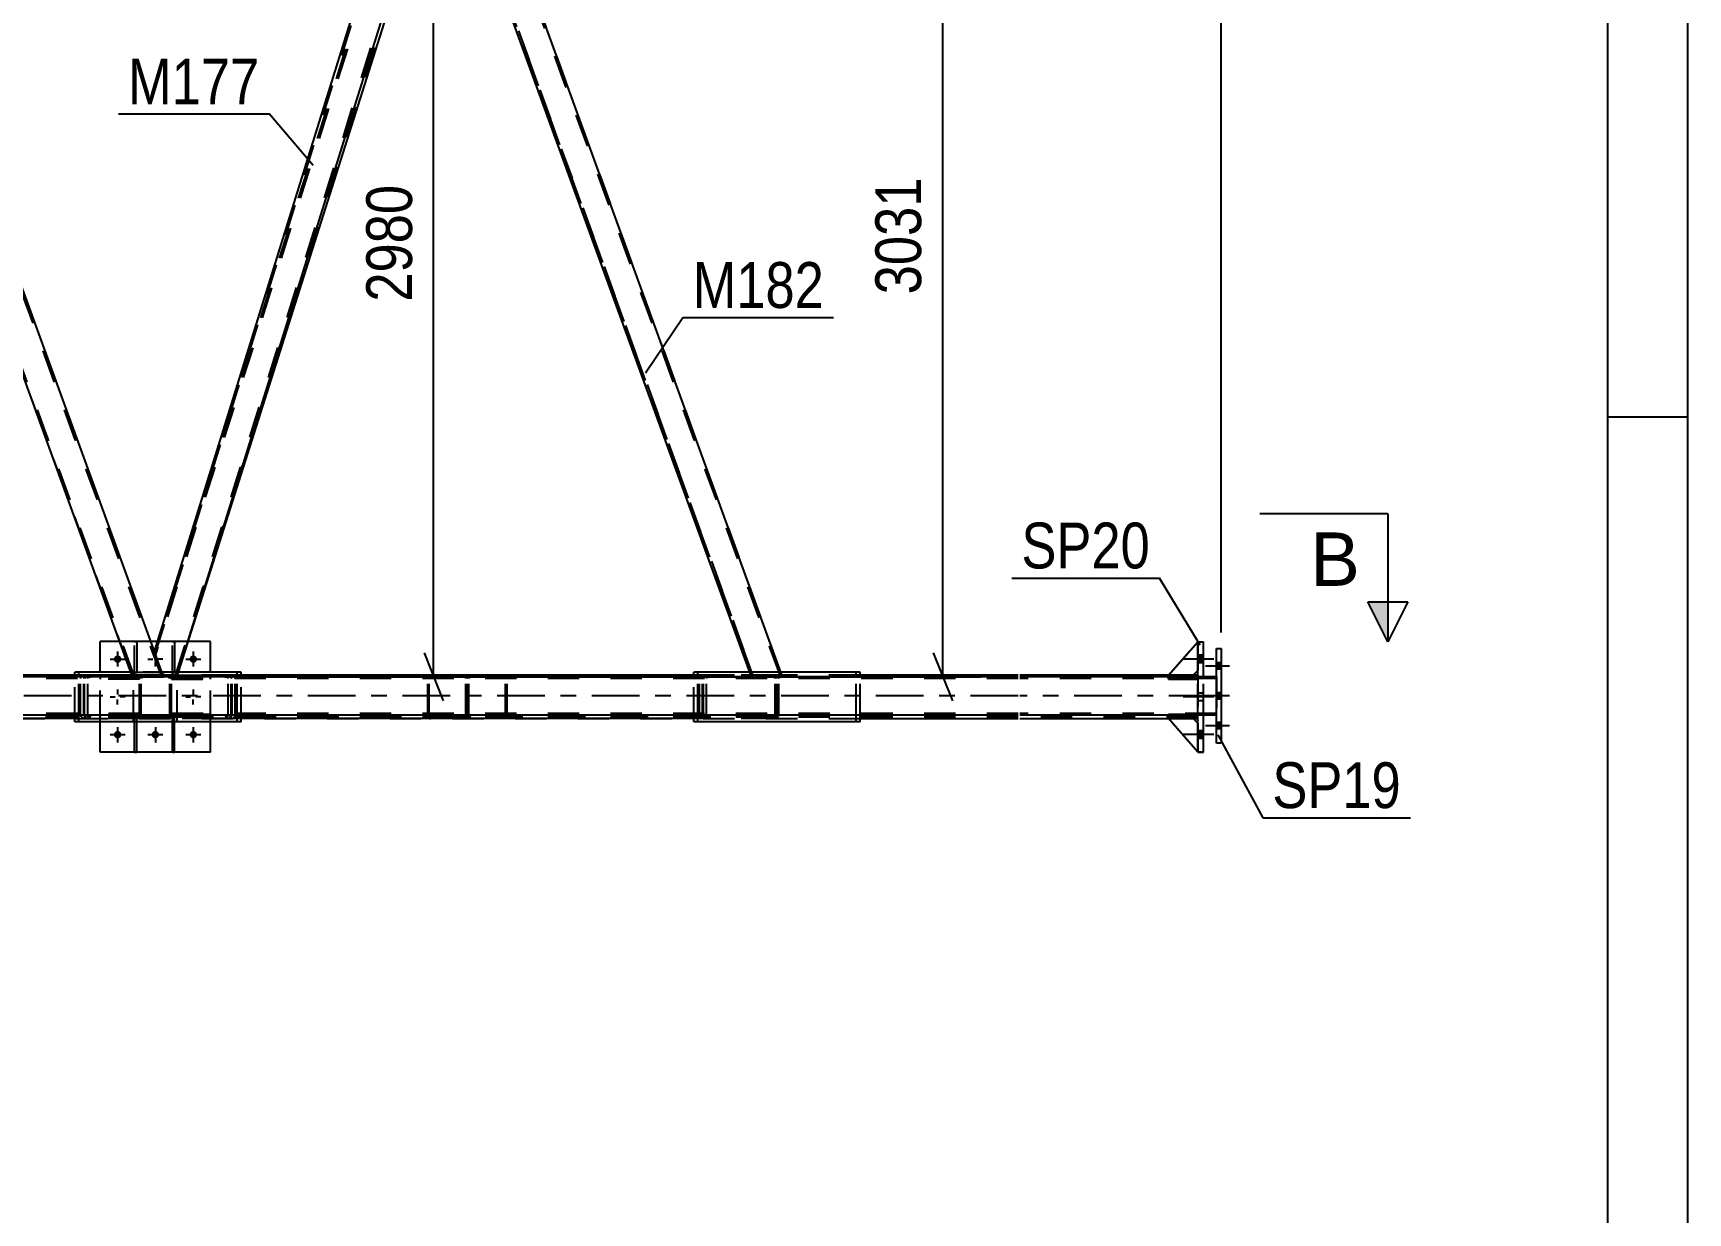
# Model space of a CAD drawing. Header units: millimetres. Extents: x -832 to 357, y -842 to -1.
# Drawn here: x 253.8 to 357.3, y -146.3 to -72.6 of the extents above; entities that cross this region are included whole.
import ezdxf

# ---------------------------------------------------------------- set-up
doc = ezdxf.new("R2010")
doc.units = ezdxf.units.MM
doc.linetypes.add('DXK_LINE_DOT2', pattern=[3.9198, 1.9599, -1.9599])
doc.linetypes.add('DXK_LINE_DOT3', pattern=[5.9187, 2.979, -0.9799, 0.9799, -0.9799])
doc.styles.add('Arial', font='ARIAL.TTF', dxfattribs={"height": 0.2})
doc.styles.add('Arial Narrow', font='ARIALN.TTF', dxfattribs={"height": 0.2})

# ---------------------------------------------------------------- blocks, each defined once
blk = doc.blocks.new('Unknown-570388851-1132')
at = {"color": 5, "linetype": 'Continuous'}
for p, q in [((357.29, -841.6), (357.29, -0.6)), ((352.29, -836.6), (352.29, -5.6)), ((357.29, -96.6), (352.29, -96.6))]:
    blk.add_line(p, q, dxfattribs=at)
blk = doc.blocks.new('Part-570388851-11344 - 10391')
at = {"color": 7, "linetype": 'DXK_LINE_DOT2'}
for p, q in [((326.64, -117.55), (324.82, -115.45)), ((324.82, -115.45), (326.36, -115.45)), ((326.36, -115.45), (326.64, -115.73)), ((326.64, -115.73), (326.64, -117.55))]:
    blk.add_line(p, q, dxfattribs=at)
blk = doc.blocks.new('Part-570388851-10832 - 10391')
at = {"color": 2, "linetype": 'Continuous'}
for p, q in [((241.93, -57.73), (240, -57.73)), ((261.41, -111.25), (241.93, -57.73)), ((260.05, -112.83), (240.7, -59.66))]:
    blk.add_line(p, q, dxfattribs=at)
at = {"color": 7, "linetype": 'DXK_LINE_DOT2'}
for p, q in [((240.7, -59.66), (240, -57.73)), ((260.17, -112.83), (240.11, -57.73)), ((261.87, -112.83), (241.81, -57.73)), ((261.99, -112.83), (261.41, -111.25)), ((260.05, -112.83), (261.99, -112.83))]:
    blk.add_line(p, q, dxfattribs=at)
blk = doc.blocks.new('Part-570388851-11091 - 10391')
at = {"color": 7, "linetype": 'DXK_LINE_DOT2'}
for p, q in [((242.26, -58.64), (240.33, -58.64)), ((240.33, -58.64), (260.01, -112.73)), ((240.34, -58.64), (240.33, -58.64)), ((260.13, -112.73), (240.44, -58.64)), ((261.83, -112.73), (242.15, -58.64)), ((261.95, -112.73), (242.26, -58.64)), ((260.01, -112.73), (261.95, -112.73))]:
    blk.add_line(p, q, dxfattribs=at)
blk = doc.blocks.new('Bolt-570388851-10475 - 10391')
at = {"linetype": 'Continuous'}
for points in [[(259.35, -111.73, -1), (258.88, -111.73, -1)], [(264.08, -111.73, -1), (263.61, -111.73, -1)], [(259.35, -116.45, -1), (258.88, -116.45, -1)], [(261.71, -116.45, -1), (261.24, -116.45, -1)], [(264.08, -116.45, -1), (263.61, -116.45, -1)]]:
    blk.add_hatch(color=1, dxfattribs=at).paths.add_polyline_path(points)
at = {"color": 1, "linetype": 'Continuous'}
for p, q in [((258.64, -111.73), (259.59, -111.73)), ((259.11, -111.25), (259.11, -112.2)), ((261.01, -111.73), (261.32, -111.73)), ((261.48, -111.25), (261.48, -111.57)), ((261.95, -111.73), (261.64, -111.73)), ((263.37, -111.73), (264.31, -111.73)), ((263.84, -111.25), (263.84, -112.2)), ((261.48, -112.2), (261.48, -111.88)), ((259.11, -113.62), (259.11, -113.93)), ((263.84, -113.62), (263.84, -113.93)), ((258.64, -114.09), (258.96, -114.09)), ((259.11, -114.56), (259.11, -114.25)), ((259.59, -114.09), (259.27, -114.09)), ((263.37, -114.09), (263.68, -114.09)), ((263.84, -114.56), (263.84, -114.25)), ((264.31, -114.09), (264, -114.09)), ((258.64, -116.45), (259.59, -116.45)), ((259.11, -115.98), (259.11, -116.93)), ((261.01, -116.45), (261.95, -116.45)), ((261.48, -115.98), (261.48, -116.93)), ((263.37, -116.45), (264.31, -116.45)), ((263.84, -115.98), (263.84, -116.93))]:
    blk.add_line(p, q, dxfattribs=at)
blk = doc.blocks.new('Part-570388851-10962 - 10391')
at = {"color": 7, "linetype": 'DXK_LINE_DOT2'}
for p, q in [((326.64, -112.84), (324.82, -112.84)), ((324.82, -112.84), (324.82, -112.98)), ((324.82, -112.98), (326.64, -112.98)), ((326.36, -112.98), (326.36, -112.84)), ((326.64, -112.98), (326.64, -112.84))]:
    blk.add_line(p, q, dxfattribs=at)
blk = doc.blocks.new('Part-570388851-10715 - 10391')
at = {"color": 2, "linetype": 'Continuous'}
for p, q in [((327.81, -116.98), (327.81, -111.07)), ((327.81, -111.07), (328.1, -111.07)), ((328.1, -111.07), (328.1, -116.98)), ((328.1, -116.98), (327.81, -116.98))]:
    blk.add_line(p, q, dxfattribs=at)
at = {"color": 7, "linetype": 'DXK_LINE_DOT2'}
for p, q in [((327.81, -111.07), (328.1, -111.07)), ((328.1, -116.98), (327.81, -116.98))]:
    blk.add_line(p, q, dxfattribs=at)
blk = doc.blocks.new('Part-570388851-10726 - 10391')
at = {"color": 2, "linetype": 'Continuous'}
for p, q in [((256.68, -112.55), (256.44, -112.55)), ((256.44, -112.73), (256.44, -112.55)), ((266.84, -112.55), (266.59, -112.55)), ((266.84, -112.73), (266.84, -112.55)), ((256.44, -115.64), (256.44, -115.45)), ((256.68, -115.64), (256.44, -115.64)), ((266.84, -115.64), (266.59, -115.64)), ((266.84, -115.64), (266.84, -115.45))]:
    blk.add_line(p, q, dxfattribs=at)
at = {"color": 7, "linetype": 'DXK_LINE_DOT2'}
for p, q in [((256.44, -115.45), (256.44, -112.73)), ((266.59, -112.55), (256.68, -112.55)), ((266.84, -115.45), (266.84, -112.73)), ((266.59, -115.64), (256.68, -115.64))]:
    blk.add_line(p, q, dxfattribs=at)
blk = doc.blocks.new('Part-570388851-10765 - 10391')
at = {"color": 7, "linetype": 'DXK_LINE_DOT2'}
for p, q in [((280.96, -58.64), (279.02, -58.64)), ((279.02, -58.64), (298.71, -112.73)), ((279.04, -58.64), (279.02, -58.64)), ((298.83, -112.73), (279.14, -58.64)), ((300.53, -112.73), (280.84, -58.64)), ((300.65, -112.73), (280.96, -58.64)), ((298.71, -112.73), (300.65, -112.73))]:
    blk.add_line(p, q, dxfattribs=at)
blk = doc.blocks.new('Part-570388851-10804 - 10391')
at = {"color": 2, "linetype": 'Continuous'}
for p, q in [((315.41, -112.83), (-0.07, -112.83)), ((327.81, -112.83), (315.51, -112.83)), ((315.41, -115.23), (-0.07, -115.23)), ((327.81, -115.23), (315.51, -115.23))]:
    blk.add_line(p, q, dxfattribs=at)
at = {"color": 7, "linetype": 'DXK_LINE_DOT2'}
for p, q in [((315.41, -112.94), (-0.07, -112.94)), ((327.81, -112.94), (315.51, -112.94)), ((327.81, -112.83), (327.81, -115.23)), ((315.41, -115.12), (-0.07, -115.12)), ((327.81, -115.12), (315.51, -115.12))]:
    blk.add_line(p, q, dxfattribs=at)
at = {"color": 7, "linetype": 'DXK_LINE_DOT3'}
for p, q in [((315.41, -114.03), (-0.07, -114.03)), ((327.81, -114.03), (315.51, -114.03))]:
    blk.add_line(p, q, dxfattribs=at)
blk = doc.blocks.new('Part-570388851-10805 - 10391')
at = {"color": 7, "linetype": 'DXK_LINE_DOT2'}
for p, q in [((305.53, -112.73), (24.25, -112.73)), ((315.41, -112.73), (305.53, -112.73)), ((326.36, -112.73), (315.51, -112.73)), ((326.64, -112.73), (326.64, -115.46)), ((315.41, -112.84), (1.12, -112.84)), ((326.64, -112.84), (315.51, -112.84)), ((315.41, -115.35), (1.12, -115.35)), ((305.53, -115.46), (24.25, -115.46)), ((326.64, -115.35), (315.51, -115.35)), ((326.36, -115.46), (324.82, -115.46))]:
    blk.add_line(p, q, dxfattribs=at)
at = {"color": 2, "linetype": 'Continuous'}
for p, q in [((315.41, -112.73), (305.53, -112.73)), ((324.82, -112.73), (315.51, -112.73)), ((326.64, -112.73), (326.36, -112.73)), ((315.41, -115.46), (305.53, -115.46)), ((324.82, -115.46), (315.51, -115.46)), ((326.64, -115.46), (326.36, -115.46))]:
    blk.add_line(p, q, dxfattribs=at)
blk = doc.blocks.new('Part-570388851-10808 - 10391')
at = {"color": 7, "linetype": 'DXK_LINE_DOT2'}
for p, q in [((260.7, -112.73), (260.61, -112.74)), ((260.61, -112.74), (260.7, -112.73)), ((262.26, -112.73), (260.7, -112.73)), ((262.34, -112.74), (262.26, -112.73)), ((262.26, -112.73), (262.34, -112.74)), ((260.49, -112.86), (260.48, -112.94)), ((260.48, -112.94), (260.49, -112.86)), ((260.48, -115.23), (260.48, -112.94)), ((260.6, -112.9), (260.59, -112.94)), ((260.59, -115.23), (260.59, -112.94)), ((260.62, -112.87), (260.6, -112.9)), ((260.65, -112.84), (260.62, -112.87)), ((260.7, -112.83), (260.65, -112.84)), ((262.26, -112.83), (260.7, -112.83)), ((262.3, -112.84), (262.26, -112.83)), ((262.34, -112.87), (262.3, -112.84)), ((262.36, -112.9), (262.34, -112.87)), ((262.37, -112.94), (262.36, -112.9)), ((262.37, -115.23), (262.37, -112.94)), ((262.48, -112.94), (262.46, -112.86)), ((262.46, -112.86), (262.48, -112.94)), ((262.48, -115.23), (262.48, -112.94)), ((260.48, -115.23), (260.49, -115.32)), ((260.49, -115.32), (260.48, -115.23)), ((260.59, -115.23), (260.6, -115.28)), ((260.6, -115.28), (260.62, -115.31)), ((260.61, -115.44), (260.7, -115.45)), ((260.7, -115.45), (260.61, -115.44)), ((260.62, -115.31), (260.65, -115.34)), ((260.65, -115.34), (260.7, -115.34)), ((262.26, -115.34), (260.7, -115.34)), ((262.26, -115.45), (260.7, -115.45)), ((262.26, -115.34), (262.3, -115.34)), ((262.26, -115.45), (262.34, -115.44)), ((262.34, -115.44), (262.26, -115.45)), ((262.3, -115.34), (262.34, -115.31)), ((262.34, -115.31), (262.36, -115.28)), ((262.36, -115.28), (262.37, -115.23)), ((262.46, -115.32), (262.48, -115.23)), ((262.48, -115.23), (262.46, -115.32))]:
    blk.add_line(p, q, dxfattribs=at)
at = {"color": 7, "linetype": 'DXK_LINE_DOT3'}
blk.add_line((261.48, -114.09), (261.48, -114.09), dxfattribs=at)
at = {"color": 7, "linetype": 'DXK_LINE_DOT2'}
for centre, start, end in [((260.7, -112.94), 112.5, 157.5), ((260.7, -112.94), 112.5, 157.5), ((262.26, -112.94), 22.5, 67.5), ((262.26, -112.94), 22.5, 67.5), ((260.7, -115.23), 202.5, 247.5), ((260.7, -115.23), 202.5, 247.5), ((262.26, -115.23), 292.5, 337.5), ((262.26, -115.23), 292.5, 337.5)]:
    blk.add_arc(centre, 0.218, start, end, dxfattribs=at)
blk = doc.blocks.new('Part-570388851-10837 - 10391')
at = {"color": 2, "linetype": 'Continuous'}
for p, q in [((280.63, -57.73), (278.69, -57.73)), ((300.68, -112.83), (280.63, -57.73)), ((298.75, -112.83), (279.4, -59.66))]:
    blk.add_line(p, q, dxfattribs=at)
at = {"color": 7, "linetype": 'DXK_LINE_DOT2'}
for p, q in [((279.4, -59.66), (278.69, -57.73)), ((278.81, -57.73), (298.86, -112.83)), ((300.57, -112.83), (280.51, -57.73)), ((298.75, -112.83), (300.68, -112.83))]:
    blk.add_line(p, q, dxfattribs=at)
blk = doc.blocks.new('Part-570388851-10850 - 10391')
at = {"color": 7, "linetype": 'DXK_LINE_DOT2'}
for p, q in [((264.93, -112.83), (262.48, -112.83)), ((262.48, -112.83), (262.48, -112.98)), ((262.48, -112.98), (264.93, -112.98)), ((262.75, -112.98), (262.75, -112.83)), ((264.93, -112.98), (264.93, -112.83))]:
    blk.add_line(p, q, dxfattribs=at)
blk = doc.blocks.new('Part-570388851-10853 - 10391')
at = {"color": 7, "linetype": 'DXK_LINE_DOT2'}
for p, q in [((264.93, -115.2), (262.48, -115.2)), ((262.48, -115.2), (262.48, -115.34)), ((262.48, -115.34), (264.93, -115.34)), ((262.75, -115.34), (262.75, -115.2)), ((264.93, -115.34), (264.93, -115.2))]:
    blk.add_line(p, q, dxfattribs=at)
blk = doc.blocks.new('Part-570388851-10856 - 10391')
at = {"color": 7, "linetype": 'DXK_LINE_DOT2'}
for p, q in [((260.48, -112.83), (258.02, -112.83)), ((258.02, -112.83), (258.02, -112.98)), ((260.48, -112.98), (258.02, -112.98)), ((260.21, -112.98), (260.21, -112.83)), ((260.48, -112.98), (260.48, -112.83))]:
    blk.add_line(p, q, dxfattribs=at)
blk = doc.blocks.new('Part-570388851-10859 - 10391')
at = {"color": 2, "linetype": 'Continuous'}
for p, q in [((258.02, -112.55), (258.02, -110.63)), ((259.25, -110.63), (258.02, -110.63)), ((261.6, -110.63), (261.19, -110.63)), ((264.93, -110.63), (263.53, -110.63)), ((264.93, -112.55), (264.93, -110.63)), ((258.02, -117.54), (258.02, -115.64)), ((264.93, -117.54), (264.93, -115.64)), ((264.93, -117.54), (258.02, -117.54))]:
    blk.add_line(p, q, dxfattribs=at)
at = {"color": 7, "linetype": 'DXK_LINE_DOT2'}
for p, q in [((261.19, -110.63), (259.25, -110.63)), ((263.53, -110.63), (261.6, -110.63)), ((258.02, -115.64), (258.02, -112.55)), ((264.93, -115.64), (264.93, -112.55))]:
    blk.add_line(p, q, dxfattribs=at)
blk = doc.blocks.new('Part-570388851-10874 - 10391')
at = {"color": 2, "linetype": 'Continuous'}
for p, q in [((259.95, -112.55), (256.68, -112.55)), ((256.68, -112.83), (256.68, -112.55)), ((266.59, -112.55), (262.91, -112.55)), ((266.59, -112.83), (266.59, -112.55)), ((256.68, -115.64), (256.68, -115.23)), ((266.59, -115.64), (256.68, -115.64)), ((266.59, -115.64), (266.59, -115.23))]:
    blk.add_line(p, q, dxfattribs=at)
at = {"color": 7, "linetype": 'DXK_LINE_DOT2'}
for p, q in [((262.91, -112.55), (259.95, -112.55)), ((256.68, -115.23), (256.68, -112.83)), ((266.59, -115.23), (266.59, -112.83))]:
    blk.add_line(p, q, dxfattribs=at)
blk = doc.blocks.new('Part-570388851-10900 - 10391')
at = {"color": 2, "linetype": 'Continuous'}
for p, q in [((324.82, -112.73), (326.64, -110.64)), ((326.36, -112.73), (324.82, -112.73)), ((326.64, -112.45), (326.36, -112.73))]:
    blk.add_line(p, q, dxfattribs=at)
at = {"color": 7, "linetype": 'DXK_LINE_DOT2'}
blk.add_line((326.64, -110.64), (326.64, -112.45), dxfattribs=at)
blk = doc.blocks.new('Part-570388851-10903 - 10391')
at = {"color": 7, "linetype": 'DXK_LINE_DOT2'}
for p, q in [((262.54, -112.84), (262.54, -110.63)), ((262.54, -110.63), (262.68, -110.63)), ((262.68, -110.63), (262.68, -112.84)), ((262.54, -112.56), (262.68, -112.56)), ((262.68, -112.84), (262.54, -112.84))]:
    blk.add_line(p, q, dxfattribs=at)
blk = doc.blocks.new('Part-570388851-10906 - 10391')
at = {"color": 2, "linetype": 'Continuous'}
for p, q in [((326.64, -117.55), (324.82, -115.45)), ((324.82, -115.45), (326.36, -115.45)), ((326.36, -115.45), (326.64, -115.73))]:
    blk.add_line(p, q, dxfattribs=at)
at = {"color": 7, "linetype": 'DXK_LINE_DOT2'}
blk.add_line((326.64, -115.73), (326.64, -117.55), dxfattribs=at)
blk = doc.blocks.new('Part-570388851-10924 - 10391')
at = {"color": 7, "linetype": 'DXK_LINE_DOT2'}
for p, q in [((324.82, -112.98), (324.82, -112.84)), ((324.82, -112.84), (326.64, -112.84)), ((326.64, -112.98), (324.82, -112.98)), ((326.36, -112.98), (326.36, -112.84)), ((326.64, -112.84), (326.64, -112.98))]:
    blk.add_line(p, q, dxfattribs=at)
blk = doc.blocks.new('Bolt-570388851-10929 - 10391')
at = {"linetype": 'Continuous'}
for points in [[(327, -111.96), (327, -111.49), (326.64, -111.49), (326.64, -111.96)], [(327, -111.96), (327, -111.49), (326.64, -111.49), (326.64, -111.96)], [(327, -111.96), (327, -111.49), (326.64, -111.49), (326.64, -111.96)], [(327, -116.69), (327, -116.22), (326.64, -116.22), (326.64, -116.69)], [(327, -116.69), (327, -116.22), (326.64, -116.22), (326.64, -116.69)], [(327, -116.69), (327, -116.22), (326.64, -116.22), (326.64, -116.69)]]:
    blk.add_hatch(color=1, dxfattribs=at).paths.add_polyline_path(points)
at = {"color": 1, "linetype": 'Continuous'}
for p, q in [((327.64, -111.73), (325.73, -111.73)), ((327.64, -111.73), (325.73, -111.73)), ((327.64, -111.73), (325.73, -111.73)), ((327, -111.49), (326.64, -111.49)), ((327, -111.49), (326.64, -111.49)), ((327, -111.49), (326.64, -111.49)), ((327, -111.96), (326.64, -111.96)), ((327, -111.96), (326.64, -111.96)), ((327, -111.96), (326.64, -111.96)), ((327.64, -116.45), (325.73, -116.45)), ((327.64, -116.45), (325.73, -116.45)), ((327.64, -116.45), (325.73, -116.45)), ((327, -116.22), (326.64, -116.22)), ((327, -116.22), (326.64, -116.22)), ((327, -116.22), (326.64, -116.22)), ((327, -116.69), (326.64, -116.69)), ((327, -116.69), (326.64, -116.69)), ((327, -116.69), (326.64, -116.69))]:
    blk.add_line(p, q, dxfattribs=at)
at = {"color": 1, "linetype": 'DXK_LINE_DOT2'}
for p, q in [((327.64, -114.09), (325.73, -114.09)), ((327.64, -114.09), (325.73, -114.09)), ((327, -113.85), (326.64, -113.85)), ((327, -113.85), (326.64, -113.85)), ((327, -114.33), (326.64, -114.33)), ((327, -114.33), (326.64, -114.33))]:
    blk.add_line(p, q, dxfattribs=at)
blk = doc.blocks.new('Part-570388851-10959 - 10391')
at = {"color": 7, "linetype": 'DXK_LINE_DOT2'}
for p, q in [((326.64, -115.2), (324.82, -115.2)), ((324.82, -115.2), (324.82, -115.35)), ((324.82, -115.35), (326.64, -115.35)), ((326.36, -115.35), (326.36, -115.2)), ((326.64, -115.35), (326.64, -115.2))]:
    blk.add_line(p, q, dxfattribs=at)
blk = doc.blocks.new('Part-570388851-10965 - 10391')
at = {"color": 7, "linetype": 'DXK_LINE_DOT2'}
for p, q in [((324.82, -115.21), (324.82, -115.2)), ((326.64, -115.2), (324.82, -115.2)), ((324.82, -115.23), (324.82, -115.21)), ((326.36, -115.35), (326.36, -115.2)), ((326.64, -115.23), (326.64, -115.2))]:
    blk.add_line(p, q, dxfattribs=at)
at = {"color": 2, "linetype": 'Continuous'}
for p, q in [((324.82, -115.35), (324.82, -115.23)), ((326.64, -115.35), (324.82, -115.35)), ((326.64, -115.35), (326.64, -115.23))]:
    blk.add_line(p, q, dxfattribs=at)
blk = doc.blocks.new('Part-570388851-10995 - 10391')
at = {"color": 7, "linetype": 'DXK_LINE_DOT2'}
for p, q in [((260.7, -112.73), (260.62, -112.74)), ((260.62, -112.74), (260.7, -112.73)), ((262.27, -112.73), (260.7, -112.73)), ((262.35, -112.74), (262.27, -112.73)), ((262.27, -112.73), (262.35, -112.74)), ((260.5, -112.86), (260.48, -112.94)), ((260.48, -112.94), (260.5, -112.86)), ((260.48, -115.23), (260.48, -112.94)), ((260.6, -112.9), (260.59, -112.94)), ((260.59, -115.23), (260.59, -112.94)), ((260.62, -112.87), (260.6, -112.9)), ((260.66, -112.84), (260.62, -112.87)), ((260.7, -112.83), (260.66, -112.84)), ((262.27, -112.83), (260.7, -112.83)), ((262.31, -112.84), (262.27, -112.83)), ((262.34, -112.87), (262.31, -112.84)), ((262.37, -112.9), (262.34, -112.87)), ((262.37, -112.94), (262.37, -112.9)), ((262.37, -115.23), (262.37, -112.94)), ((262.48, -112.94), (262.47, -112.86)), ((262.47, -112.86), (262.48, -112.94)), ((262.48, -115.23), (262.48, -112.94)), ((260.48, -115.23), (260.5, -115.32)), ((260.5, -115.32), (260.48, -115.23)), ((260.59, -115.23), (260.6, -115.28)), ((260.6, -115.28), (260.62, -115.31)), ((260.62, -115.31), (260.66, -115.34)), ((260.62, -115.44), (260.7, -115.45)), ((260.7, -115.45), (260.62, -115.44)), ((260.66, -115.34), (260.7, -115.34)), ((262.27, -115.34), (260.7, -115.34)), ((262.27, -115.45), (260.7, -115.45)), ((262.27, -115.34), (262.31, -115.34)), ((262.27, -115.45), (262.35, -115.44)), ((262.35, -115.44), (262.27, -115.45)), ((262.31, -115.34), (262.34, -115.31)), ((262.34, -115.31), (262.37, -115.28)), ((262.37, -115.28), (262.37, -115.23)), ((262.47, -115.32), (262.48, -115.23)), ((262.48, -115.23), (262.47, -115.32))]:
    blk.add_line(p, q, dxfattribs=at)
for centre, start, end in [((260.7, -112.94), 112.5, 157.5), ((260.7, -112.94), 112.5, 157.5), ((262.27, -112.94), 22.5, 67.5), ((262.27, -112.94), 22.5, 67.5), ((260.7, -115.23), 202.5, 247.5), ((260.7, -115.23), 202.5, 247.5), ((262.27, -115.23), 292.5, 337.5), ((262.27, -115.23), 292.5, 337.5)]:
    blk.add_arc(centre, 0.218, start, end, dxfattribs=at)
blk = doc.blocks.new('Part-570388851-11001 - 10391')
at = {"color": 7, "linetype": 'DXK_LINE_DOT2'}
for p, q in [((222.96, -112.73), (222.81, -112.74)), ((227.89, -112.73), (222.96, -112.73)), ((227.28, -112.74), (227.13, -112.73)), ((260.48, -112.73), (242.49, -112.73)), ((257.04, -112.74), (257.2, -112.73)), ((260.48, -115.45), (260.48, -112.73)), ((222.6, -112.86), (222.57, -112.95)), ((222.57, -115.24), (222.57, -112.95)), ((222.76, -112.95), (222.78, -112.9)), ((222.76, -115.24), (222.76, -112.95)), ((222.89, -112.85), (222.96, -112.84)), ((260.48, -112.84), (222.96, -112.84)), ((227.13, -112.84), (227.21, -112.85)), ((227.31, -112.9), (227.33, -112.95)), ((227.33, -115.24), (227.33, -112.95)), ((227.53, -112.95), (227.5, -112.86)), ((227.53, -115.24), (227.53, -112.95)), ((256.8, -112.95), (256.83, -112.86)), ((256.8, -115.24), (256.8, -112.95)), ((257.01, -112.9), (257, -112.95)), ((257, -115.24), (257, -112.95)), ((257.2, -112.84), (257.12, -112.85)), ((222.57, -115.24), (222.6, -115.32)), ((222.78, -115.28), (222.76, -115.24)), ((222.81, -115.44), (222.96, -115.45)), ((222.96, -115.35), (222.89, -115.34)), ((260.48, -115.35), (222.96, -115.35)), ((227.89, -115.45), (222.96, -115.45)), ((227.21, -115.34), (227.13, -115.35)), ((227.13, -115.45), (227.28, -115.44)), ((227.33, -115.24), (227.31, -115.28)), ((227.5, -115.32), (227.53, -115.24)), ((260.48, -115.45), (242.49, -115.45)), ((256.83, -115.32), (256.8, -115.24)), ((257, -115.24), (257.01, -115.28)), ((257.2, -115.45), (257.04, -115.44)), ((257.12, -115.34), (257.2, -115.35))]:
    blk.add_line(p, q, dxfattribs=at)
at = {"color": 2, "linetype": 'Continuous'}
for p, q in [((242.49, -112.73), (227.89, -112.73)), ((242.49, -115.45), (227.89, -115.45))]:
    blk.add_line(p, q, dxfattribs=at)
at = {"color": 7, "linetype": 'DXK_LINE_DOT2'}
for centre, radius, start, end in [((222.87, -113.11), 0.371, 99.5223, 138.0732), ((227.22, -113.11), 0.371, 41.9269, 80.4778), ((257.11, -113.11), 0.371, 99.5223, 138.0732), ((222.92, -113.03), 0.186, 99.5223, 138.0732), ((227.18, -113.03), 0.186, 41.9269, 80.4778), ((257.15, -113.03), 0.186, 99.5223, 138.0732), ((222.87, -115.07), 0.371, 221.9269, 260.4778), ((222.92, -115.15), 0.186, 221.9269, 260.4778), ((227.18, -115.15), 0.186, 279.5223, 318.0732), ((227.22, -115.07), 0.371, 279.5223, 318.0732), ((257.11, -115.07), 0.371, 221.9269, 260.4778), ((257.15, -115.15), 0.186, 221.9269, 260.4778)]:
    blk.add_arc(centre, radius, start, end, dxfattribs=at)
blk = doc.blocks.new('Bolt-570388851-11004 - 10391')
at = {"linetype": 'Continuous'}
for points in [[(328.1, -112.36), (328.1, -111.96), (327.81, -111.96), (327.81, -112.36)], [(328.1, -112.36), (328.1, -111.96), (327.81, -111.96), (327.81, -112.36)], [(328.1, -112.36), (328.1, -111.96), (327.81, -111.96), (327.81, -112.36)], [(328.1, -114.23), (328.1, -113.83), (327.81, -113.83), (327.81, -114.23)], [(328.1, -114.23), (328.1, -113.83), (327.81, -113.83), (327.81, -114.23)], [(328.1, -116.09), (328.1, -115.69), (327.81, -115.69), (327.81, -116.09)], [(328.1, -116.09), (328.1, -115.69), (327.81, -115.69), (327.81, -116.09)], [(328.1, -116.09), (328.1, -115.69), (327.81, -115.69), (327.81, -116.09)]]:
    blk.add_hatch(color=1, dxfattribs=at).paths.add_polyline_path(points)
at = {"color": 1, "linetype": 'Continuous'}
for p, q in [((328.63, -112.16), (327.12, -112.16)), ((328.63, -112.16), (327.12, -112.16)), ((328.63, -112.16), (327.12, -112.16)), ((328.1, -111.96), (327.81, -111.96)), ((328.1, -111.96), (327.81, -111.96)), ((328.1, -111.96), (327.81, -111.96)), ((328.1, -112.36), (327.81, -112.36)), ((328.1, -112.36), (327.81, -112.36)), ((328.1, -112.36), (327.81, -112.36)), ((328.63, -114.03), (327.12, -114.03)), ((328.63, -114.03), (327.12, -114.03)), ((328.1, -113.83), (327.81, -113.83)), ((328.1, -113.83), (327.81, -113.83)), ((328.1, -114.23), (327.81, -114.23)), ((328.1, -114.23), (327.81, -114.23)), ((328.1, -115.69), (327.81, -115.69)), ((328.1, -115.69), (327.81, -115.69)), ((328.1, -115.69), (327.81, -115.69)), ((328.63, -115.89), (327.12, -115.89)), ((328.63, -115.89), (327.12, -115.89)), ((328.63, -115.89), (327.12, -115.89)), ((328.1, -116.09), (327.81, -116.09)), ((328.1, -116.09), (327.81, -116.09)), ((328.1, -116.09), (327.81, -116.09))]:
    blk.add_line(p, q, dxfattribs=at)
blk = doc.blocks.new('Part-570388851-11008 - 10391')
at = {"color": 7, "linetype": 'DXK_LINE_DOT2'}
for p, q in [((260.48, -115.2), (258.02, -115.2)), ((258.02, -115.2), (258.02, -115.34)), ((260.48, -115.34), (258.02, -115.34)), ((260.21, -115.34), (260.21, -115.2)), ((260.48, -115.34), (260.48, -115.2))]:
    blk.add_line(p, q, dxfattribs=at)
blk = doc.blocks.new('Part-570388851-11026 - 10391')
at = {"color": 2, "linetype": 'Continuous'}
for p, q in [((242.35, -112.79), (242.41, -112.74)), ((242.41, -112.74), (242.49, -112.73)), ((256.68, -112.73), (242.49, -112.73)), ((242.35, -112.79), (242.32, -112.83)), ((242.29, -115.24), (242.29, -115.23)), ((242.3, -115.32), (242.29, -115.24)), ((242.35, -115.39), (242.3, -115.32)), ((242.41, -115.44), (242.35, -115.39)), ((242.49, -115.45), (242.41, -115.44)), ((256.68, -115.45), (242.49, -115.45))]:
    blk.add_line(p, q, dxfattribs=at)
at = {"color": 7, "linetype": 'DXK_LINE_DOT2'}
for p, q in [((244.57, -112.73), (244.65, -112.74)), ((244.65, -112.74), (244.71, -112.79)), ((260.48, -112.73), (256.68, -112.73)), ((257.44, -112.73), (257.29, -112.74)), ((260.48, -115.45), (260.48, -112.73)), ((242.29, -112.95), (242.3, -112.86)), ((242.29, -115.23), (242.29, -112.95)), ((242.32, -112.83), (242.3, -112.86)), ((242.42, -112.87), (242.39, -112.9)), ((242.39, -112.9), (242.39, -112.95)), ((242.39, -115.24), (242.39, -112.95)), ((242.45, -112.85), (242.42, -112.87)), ((242.49, -112.84), (242.45, -112.85)), ((260.48, -112.84), (242.49, -112.84)), ((244.61, -112.85), (244.57, -112.84)), ((244.64, -112.87), (244.61, -112.85)), ((244.66, -112.9), (244.64, -112.87)), ((244.67, -112.95), (244.66, -112.9)), ((244.67, -115.24), (244.67, -112.95)), ((244.71, -112.79), (244.75, -112.86)), ((244.75, -112.86), (244.77, -112.95)), ((244.77, -115.24), (244.77, -112.95)), ((257.08, -112.86), (257.05, -112.95)), ((257.05, -115.24), (257.05, -112.95)), ((257.25, -112.95), (257.26, -112.9)), ((257.25, -115.24), (257.25, -112.95)), ((257.37, -112.85), (257.44, -112.84)), ((242.39, -115.24), (242.39, -115.28)), ((242.39, -115.28), (242.42, -115.31)), ((242.42, -115.31), (242.45, -115.34)), ((242.45, -115.34), (242.49, -115.35)), ((260.48, -115.35), (242.49, -115.35)), ((244.57, -115.35), (244.61, -115.34)), ((244.65, -115.44), (244.57, -115.45)), ((244.61, -115.34), (244.64, -115.31)), ((244.64, -115.31), (244.66, -115.28)), ((244.71, -115.39), (244.65, -115.44)), ((244.66, -115.28), (244.67, -115.24)), ((244.75, -115.32), (244.71, -115.39)), ((244.77, -115.24), (244.75, -115.32)), ((260.48, -115.45), (256.68, -115.45)), ((257.05, -115.24), (257.08, -115.32)), ((257.26, -115.28), (257.25, -115.24)), ((257.29, -115.44), (257.44, -115.45)), ((257.44, -115.35), (257.37, -115.34))]:
    blk.add_line(p, q, dxfattribs=at)
for centre, radius, start, end in [((257.35, -113.11), 0.371, 99.5223, 138.0732), ((257.4, -113.03), 0.186, 99.5223, 138.0732), ((257.35, -115.07), 0.371, 221.9269, 260.4778), ((257.4, -115.15), 0.186, 221.9269, 260.4778)]:
    blk.add_arc(centre, radius, start, end, dxfattribs=at)
blk = doc.blocks.new('Part-570388851-11041 - 10391')
at = {"color": 2, "linetype": 'Continuous'}
for p, q in [((326.64, -110.64), (327, -110.64)), ((326.64, -112.83), (326.64, -110.64)), ((327, -112.83), (327, -110.64)), ((326.64, -117.55), (326.64, -115.23)), ((327, -117.55), (327, -115.23)), ((326.64, -117.55), (327, -117.55))]:
    blk.add_line(p, q, dxfattribs=at)
at = {"color": 7, "linetype": 'DXK_LINE_DOT2'}
for p, q in [((326.64, -110.64), (327, -110.64)), ((326.64, -115.23), (326.64, -112.83)), ((327, -115.23), (327, -112.83)), ((327, -117.55), (326.64, -117.55))]:
    blk.add_line(p, q, dxfattribs=at)
blk = doc.blocks.new('Part-570388851-11315 - 10391')
at = {"color": 7, "linetype": 'DXK_LINE_DOT2'}
for p, q in [((260.32, -115.35), (260.17, -115.35)), ((260.17, -115.64), (260.17, -115.35)), ((260.17, -115.62), (260.32, -115.62)), ((260.32, -115.64), (260.32, -115.35))]:
    blk.add_line(p, q, dxfattribs=at)
at = {"color": 2, "linetype": 'Continuous'}
for p, q in [((260.17, -117.54), (260.17, -115.64)), ((260.32, -117.54), (260.32, -115.64)), ((260.17, -117.54), (260.32, -117.54))]:
    blk.add_line(p, q, dxfattribs=at)
blk = doc.blocks.new('Part-570388851-11285 - 10391')
at = {"color": 2, "linetype": 'Continuous'}
for p, q in [((281.04, -112.79), (281.11, -112.74)), ((281.11, -112.74), (281.18, -112.73)), ((295.38, -112.73), (281.18, -112.73)), ((281.04, -112.79), (281.02, -112.83)), ((280.98, -115.24), (280.98, -115.23)), ((281, -115.32), (280.98, -115.24)), ((281.04, -115.39), (281, -115.32)), ((281.11, -115.44), (281.04, -115.39)), ((281.18, -115.45), (281.11, -115.44)), ((295.38, -115.45), (281.18, -115.45))]:
    blk.add_line(p, q, dxfattribs=at)
at = {"color": 7, "linetype": 'DXK_LINE_DOT2'}
for p, q in [((283.27, -112.73), (283.34, -112.74)), ((283.34, -112.74), (283.41, -112.79)), ((300.13, -112.73), (295.38, -112.73)), ((296.14, -112.73), (295.99, -112.74)), ((299.96, -112.84), (299.96, -112.73)), ((300.21, -112.74), (300.13, -112.73)), ((300.28, -112.79), (300.21, -112.74)), ((280.98, -112.95), (281, -112.86)), ((280.98, -115.23), (280.98, -112.95)), ((281.02, -112.83), (281, -112.86)), ((281.09, -112.9), (281.08, -112.95)), ((281.08, -115.24), (281.08, -112.95)), ((281.11, -112.87), (281.09, -112.9)), ((281.15, -112.85), (281.11, -112.87)), ((281.18, -112.84), (281.15, -112.85)), ((300.13, -112.84), (281.18, -112.84)), ((283.3, -112.85), (283.27, -112.84)), ((283.34, -112.87), (283.3, -112.85)), ((283.36, -112.9), (283.34, -112.87)), ((283.37, -112.95), (283.36, -112.9)), ((283.37, -115.24), (283.37, -112.95)), ((283.41, -112.79), (283.45, -112.86)), ((283.45, -112.86), (283.47, -112.95)), ((283.47, -115.24), (283.47, -112.95)), ((295.77, -112.86), (295.74, -112.95)), ((295.74, -115.24), (295.74, -112.95)), ((295.94, -112.95), (295.96, -112.9)), ((295.94, -115.24), (295.94, -112.95)), ((296.07, -112.85), (296.14, -112.84)), ((300.13, -112.84), (300.17, -112.85)), ((300.17, -112.85), (300.2, -112.87)), ((300.2, -112.87), (300.23, -112.9)), ((300.23, -112.9), (300.23, -112.95)), ((300.23, -115.24), (300.23, -112.95)), ((300.32, -112.86), (300.28, -112.79)), ((300.33, -112.95), (300.32, -112.86)), ((300.33, -115.24), (300.33, -112.95)), ((281.08, -115.24), (281.09, -115.28)), ((281.09, -115.28), (281.11, -115.31)), ((281.11, -115.31), (281.15, -115.34)), ((281.15, -115.34), (281.18, -115.35)), ((300.13, -115.35), (281.18, -115.35)), ((283.27, -115.35), (283.3, -115.34)), ((283.34, -115.44), (283.27, -115.45)), ((283.3, -115.34), (283.34, -115.31)), ((283.34, -115.31), (283.36, -115.28)), ((283.41, -115.39), (283.34, -115.44)), ((283.36, -115.28), (283.37, -115.24)), ((283.45, -115.32), (283.41, -115.39)), ((283.47, -115.24), (283.45, -115.32)), ((300.13, -115.45), (295.38, -115.45)), ((295.74, -115.24), (295.77, -115.32)), ((295.96, -115.28), (295.94, -115.24)), ((295.99, -115.44), (296.14, -115.45)), ((296.14, -115.35), (296.07, -115.34)), ((299.96, -115.45), (299.96, -115.35)), ((300.17, -115.34), (300.13, -115.35)), ((300.13, -115.45), (300.21, -115.44)), ((300.2, -115.31), (300.17, -115.34)), ((300.23, -115.28), (300.2, -115.31)), ((300.21, -115.44), (300.28, -115.39)), ((300.23, -115.24), (300.23, -115.28)), ((300.28, -115.39), (300.32, -115.32)), ((300.32, -115.32), (300.33, -115.24))]:
    blk.add_line(p, q, dxfattribs=at)
for centre, radius, start, end in [((296.05, -113.11), 0.371, 99.5223, 138.0732), ((296.1, -113.03), 0.186, 99.5223, 138.0732), ((296.05, -115.07), 0.371, 221.9269, 260.4778), ((296.1, -115.15), 0.186, 221.9269, 260.4778)]:
    blk.add_arc(centre, radius, start, end, dxfattribs=at)
blk = doc.blocks.new('Part-570388851-11275 - 10391')
at = {"color": 7, "linetype": 'DXK_LINE_DOT2'}
for p, q in [((262.68, -115.35), (262.54, -115.35)), ((262.54, -115.64), (262.54, -115.35)), ((262.54, -115.62), (262.68, -115.62)), ((262.68, -115.64), (262.68, -115.35))]:
    blk.add_line(p, q, dxfattribs=at)
at = {"color": 2, "linetype": 'Continuous'}
for p, q in [((262.54, -117.54), (262.54, -115.64)), ((262.68, -117.54), (262.68, -115.64)), ((262.54, -117.54), (262.68, -117.54))]:
    blk.add_line(p, q, dxfattribs=at)
blk = doc.blocks.new('Part-570388851-11221 - 10391')
at = {"color": 7, "linetype": 'DXK_LINE_DOT2'}
for p, q in [((260.11, -115.63), (260.11, -112.54)), ((260.11, -112.54), (262.84, -112.54)), ((262.84, -115.63), (262.84, -112.54)), ((260.11, -115.63), (262.84, -115.63))]:
    blk.add_line(p, q, dxfattribs=at)
blk = doc.blocks.new('Part-570388851-11232 - 10391')
at = {"color": 2, "linetype": 'Continuous'}
for p, q in [((261.41, -111.25), (278.09, -57.73)), ((278.69, -57.73), (278.09, -57.73)), ((279.27, -59.32), (278.69, -57.73)), ((262.82, -112.83), (279.4, -59.66)), ((279.4, -59.66), (279.27, -59.32)), ((261.99, -112.83), (261.41, -111.25))]:
    blk.add_line(p, q, dxfattribs=at)
at = {"color": 7, "linetype": 'DXK_LINE_DOT2'}
for p, q in [((261.47, -111.42), (278.21, -57.73)), ((278.11, -57.73), (278.09, -57.73)), ((278.69, -57.73), (278.32, -57.73)), ((262.71, -112.83), (279.33, -59.49)), ((279.4, -59.66), (279.3, -59.39)), ((262.82, -112.83), (261.99, -112.83))]:
    blk.add_line(p, q, dxfattribs=at)
blk = doc.blocks.new('Part-570388851-11233 - 10391')
at = {"color": 7, "linetype": 'DXK_LINE_DOT2'}
for p, q in [((278.11, -58.64), (261.42, -111.27)), ((278.22, -58.64), (261.48, -111.44)), ((279.02, -58.64), (278.11, -58.64)), ((278.11, -58.64), (278.13, -58.64)), ((279.55, -60.09), (279.02, -58.64)), ((262.75, -112.73), (279.49, -59.93)), ((261.95, -112.73), (261.42, -111.27)), ((262.86, -112.73), (261.95, -112.73)), ((262.86, -112.73), (262.92, -112.55))]:
    blk.add_line(p, q, dxfattribs=at)
at = {"color": 2, "linetype": 'Continuous'}
blk.add_line((262.92, -112.55), (279.55, -60.09), dxfattribs=at)
blk = doc.blocks.new('Part-570388851-11288 - 10391')
at = {"color": 7, "linetype": 'DXK_LINE_DOT2'}
for p, q in [((262.48, -115.45), (262.48, -112.73)), ((266.59, -112.73), (262.48, -112.73)), ((265.98, -112.74), (265.83, -112.73)), ((300.06, -112.73), (281.18, -112.73)), ((295.74, -112.74), (295.89, -112.73)), ((300.06, -112.73), (300.21, -112.74)), ((300.06, -112.84), (262.48, -112.84)), ((265.83, -112.84), (265.9, -112.85)), ((266.01, -112.9), (266.03, -112.95)), ((266.03, -115.24), (266.03, -112.95)), ((266.22, -112.95), (266.19, -112.86)), ((266.22, -115.24), (266.22, -112.95)), ((295.5, -112.95), (295.53, -112.86)), ((295.5, -115.24), (295.5, -112.95)), ((295.71, -112.9), (295.69, -112.95)), ((295.69, -115.24), (295.69, -112.95)), ((295.89, -112.84), (295.82, -112.85)), ((300.14, -112.85), (300.06, -112.84)), ((300.26, -112.95), (300.24, -112.9)), ((300.26, -115.24), (300.26, -112.95)), ((300.43, -112.86), (300.46, -112.95)), ((300.46, -115.24), (300.46, -112.95)), ((300.06, -115.35), (262.48, -115.35)), ((266.59, -115.45), (262.48, -115.45)), ((265.9, -115.34), (265.83, -115.35)), ((265.83, -115.45), (265.98, -115.44)), ((266.03, -115.24), (266.01, -115.28)), ((266.19, -115.32), (266.22, -115.24)), ((300.06, -115.45), (281.18, -115.45)), ((295.53, -115.32), (295.5, -115.24)), ((295.69, -115.24), (295.71, -115.28)), ((295.89, -115.45), (295.74, -115.44)), ((295.82, -115.34), (295.89, -115.35)), ((300.06, -115.35), (300.14, -115.34)), ((300.21, -115.44), (300.06, -115.45)), ((300.24, -115.28), (300.26, -115.24)), ((300.46, -115.24), (300.43, -115.32))]:
    blk.add_line(p, q, dxfattribs=at)
at = {"color": 2, "linetype": 'Continuous'}
for p, q in [((281.18, -112.73), (266.59, -112.73)), ((281.18, -115.45), (266.59, -115.45))]:
    blk.add_line(p, q, dxfattribs=at)
at = {"color": 7, "linetype": 'DXK_LINE_DOT2'}
for centre, radius, start, end in [((265.92, -113.11), 0.371, 41.9269, 80.4778), ((295.8, -113.11), 0.371, 99.5223, 138.0732), ((300.15, -113.11), 0.371, 41.9269, 80.4778), ((265.87, -113.03), 0.186, 41.9269, 80.4778), ((295.85, -113.03), 0.186, 99.5223, 138.0732), ((300.11, -113.03), 0.186, 41.9269, 80.4778), ((265.87, -115.15), 0.186, 279.5223, 318.0732), ((265.92, -115.07), 0.371, 279.5223, 318.0732), ((295.8, -115.07), 0.371, 221.9269, 260.4778), ((295.85, -115.15), 0.186, 221.9269, 260.4778), ((300.11, -115.15), 0.186, 279.5223, 318.0732), ((300.15, -115.07), 0.371, 279.5223, 318.0732)]:
    blk.add_arc(centre, radius, start, end, dxfattribs=at)
blk = doc.blocks.new('Part-570388851-11312 - 10391')
at = {"color": 7, "linetype": 'DXK_LINE_DOT2'}
for p, q in [((260.17, -112.84), (260.17, -110.63)), ((260.17, -110.63), (260.32, -110.63)), ((260.32, -110.63), (260.32, -112.84)), ((260.17, -112.56), (260.32, -112.56)), ((260.32, -112.84), (260.17, -112.84))]:
    blk.add_line(p, q, dxfattribs=at)
blk = doc.blocks.new('Part-570388851-11332 - 10391')
at = {"color": 2, "linetype": 'Continuous'}
for p, q in [((298.65, -112.55), (295.38, -112.55)), ((295.38, -112.83), (295.38, -112.55)), ((305.29, -112.55), (300.58, -112.55)), ((305.29, -112.83), (305.29, -112.55)), ((295.38, -115.64), (295.38, -115.23)), ((305.29, -115.64), (295.38, -115.64)), ((305.29, -115.64), (305.29, -115.23))]:
    blk.add_line(p, q, dxfattribs=at)
at = {"color": 7, "linetype": 'DXK_LINE_DOT2'}
for p, q in [((300.58, -112.55), (298.65, -112.55)), ((295.38, -115.23), (295.38, -112.83)), ((305.29, -115.23), (305.29, -112.83))]:
    blk.add_line(p, q, dxfattribs=at)
blk = doc.blocks.new('Part-570388851-11335 - 10391')
at = {"color": 2, "linetype": 'Continuous'}
for p, q in [((295.38, -112.55), (295.13, -112.55)), ((295.13, -112.73), (295.13, -112.55)), ((305.53, -112.55), (305.29, -112.55)), ((305.53, -112.83), (305.53, -112.55)), ((295.13, -115.64), (295.13, -115.45)), ((295.38, -115.64), (295.13, -115.64)), ((305.53, -115.64), (305.29, -115.64)), ((305.53, -115.64), (305.53, -115.23))]:
    blk.add_line(p, q, dxfattribs=at)
at = {"color": 7, "linetype": 'DXK_LINE_DOT2'}
for p, q in [((295.13, -115.45), (295.13, -112.73)), ((305.29, -112.55), (295.38, -112.55)), ((305.53, -115.23), (305.53, -112.83)), ((305.29, -115.64), (295.38, -115.64))]:
    blk.add_line(p, q, dxfattribs=at)
blk = doc.blocks.new('Part-570388851-11338 - 10391')
at = {"color": 7, "linetype": 'DXK_LINE_DOT2'}
for p, q in [((262.48, -115.45), (262.48, -112.73)), ((262.48, -112.73), (280.79, -112.73)), ((266.08, -112.73), (266.23, -112.74)), ((278.63, -112.74), (278.56, -112.79)), ((278.7, -112.73), (278.63, -112.74)), ((280.86, -112.74), (280.79, -112.73)), ((280.93, -112.79), (280.86, -112.74)), ((280.79, -112.84), (262.48, -112.84)), ((266.15, -112.85), (266.08, -112.84)), ((266.27, -112.95), (266.26, -112.9)), ((266.27, -115.24), (266.27, -112.95)), ((266.44, -112.86), (266.47, -112.95)), ((266.47, -115.24), (266.47, -112.95)), ((278.52, -112.86), (278.5, -112.95)), ((278.5, -115.24), (278.5, -112.95)), ((278.56, -112.79), (278.52, -112.86)), ((278.6, -112.95), (278.61, -112.9)), ((278.6, -115.24), (278.6, -112.95)), ((278.61, -112.9), (278.63, -112.87)), ((278.63, -112.87), (278.66, -112.85)), ((278.66, -112.85), (278.7, -112.84)), ((280.79, -112.84), (280.82, -112.85)), ((280.82, -112.85), (280.86, -112.87)), ((280.86, -112.87), (280.88, -112.9)), ((280.88, -112.9), (280.89, -112.95)), ((280.89, -115.24), (280.89, -112.95)), ((280.97, -112.86), (280.93, -112.79)), ((280.98, -112.95), (280.97, -112.86)), ((280.98, -115.24), (280.98, -112.95)), ((280.79, -115.35), (262.48, -115.35)), ((280.79, -115.45), (262.48, -115.45)), ((266.08, -115.35), (266.15, -115.34)), ((266.23, -115.44), (266.08, -115.45)), ((266.26, -115.28), (266.27, -115.24)), ((266.47, -115.24), (266.44, -115.32)), ((278.5, -115.24), (278.52, -115.32)), ((278.52, -115.32), (278.56, -115.39)), ((278.56, -115.39), (278.63, -115.44)), ((278.61, -115.28), (278.6, -115.24)), ((278.63, -115.31), (278.61, -115.28)), ((278.66, -115.34), (278.63, -115.31)), ((278.63, -115.44), (278.7, -115.45)), ((278.7, -115.35), (278.66, -115.34)), ((280.82, -115.34), (280.79, -115.35)), ((280.79, -115.45), (280.86, -115.44)), ((280.86, -115.31), (280.82, -115.34)), ((280.88, -115.28), (280.86, -115.31)), ((280.86, -115.44), (280.93, -115.39)), ((280.89, -115.24), (280.88, -115.28)), ((280.93, -115.39), (280.97, -115.32)), ((280.97, -115.32), (280.98, -115.24))]:
    blk.add_line(p, q, dxfattribs=at)
for centre, radius, start, end in [((266.17, -113.11), 0.371, 41.9269, 80.4778), ((266.12, -113.03), 0.186, 41.9269, 80.4778), ((266.12, -115.15), 0.186, 279.5223, 318.0732), ((266.17, -115.07), 0.371, 279.5223, 318.0732)]:
    blk.add_arc(centre, radius, start, end, dxfattribs=at)
blk = doc.blocks.new('Part-570388851-11347 - 10391')
at = {"color": 7, "linetype": 'DXK_LINE_DOT2'}
for p, q in [((324.82, -112.73), (326.64, -110.64)), ((326.64, -110.64), (326.64, -112.45)), ((326.36, -112.73), (324.82, -112.73)), ((326.64, -112.45), (326.36, -112.73))]:
    blk.add_line(p, q, dxfattribs=at)
blk = doc.blocks.new('StraightDimension-570388851-11387 - 10391')
at = {"color": 7, "linetype": 'Continuous'}
for p, q in [((279.47, -60.14), (278.27, -57.14)), ((278.43, -58.64), (281.27, -58.64)), ((278.87, -112.83), (278.87, -58.64)), ((278.27, -111.33), (279.47, -114.33)), ((266.37, -112.83), (281.27, -112.83))]:
    blk.add_line(p, q, dxfattribs=at)
at = {"color": 0}
blk.add_wipeout([(278.12, -81.48), (273.92, -81.48), (273.92, -89.99), (278.12, -89.99)], dxfattribs=at)
at = {"color": 3, "style": 'Arial Narrow'}
blk.add_text('2980', height=2.863, rotation=90.0002, dxfattribs=at).set_placement((277.52, -89.39))
blk = doc.blocks.new('StraightDimension-570388851-11379 - 10391')
at = {"color": 7, "linetype": 'Continuous'}
blk.add_line((328.1, -110.07), (328.1, -33.54), dxfattribs=at)
blk = doc.blocks.new('StraightDimension-570388851-11411 - 10391')
at = {"color": 7, "linetype": 'Continuous'}
for p, q in [((311.3, -59.23), (310.1, -56.23)), ((296.85, -57.73), (313.1, -57.73)), ((310.7, -112.83), (310.7, -57.73)), ((310.1, -111.33), (311.3, -114.33)), ((280.08, -112.83), (313.1, -112.83))]:
    blk.add_line(p, q, dxfattribs=at)
at = {"color": 0}
blk.add_wipeout([(309.95, -81.02), (305.75, -81.02), (305.75, -89.53), (309.95, -89.53)], dxfattribs=at)
at = {"color": 3, "style": 'Arial Narrow'}
blk.add_text('3031', height=2.863, rotation=90.0002, dxfattribs=at).set_placement((309.35, -88.93))
blk = doc.blocks.new('Mark-570388851-10711 - 10391')
at = {"color": 30, "linetype": 'Continuous'}
for p, q in [((327.9, -116.46), (330.71, -121.64)), ((330.71, -121.64), (339.95, -121.64))]:
    blk.add_line(p, q, dxfattribs=at)
at = {"color": 0}
blk.add_wipeout([(339.35, -121.04), (339.35, -118.04), (331.31, -118.04), (331.31, -121.04)], dxfattribs=at)
blk.add_wipeout([(339.35, -121.04), (339.35, -118.04), (331.31, -118.04), (331.31, -121.04)], dxfattribs=at)
at = {"color": 3, "style": 'Arial Narrow'}
blk.add_text('SP19', height=2.863, dxfattribs=at).set_placement((331.31, -121.04))
blk = doc.blocks.new('Mark-570388851-10833 - 10391')
at = {"color": 30, "linetype": 'Continuous'}
for p, q in [((292.12, -93.83), (294.46, -90.38)), ((294.46, -90.38), (303.88, -90.38))]:
    blk.add_line(p, q, dxfattribs=at)
at = {"color": 0}
blk.add_wipeout([(303.28, -89.78), (303.28, -86.78), (295.06, -86.78), (295.06, -89.78)], dxfattribs=at)
blk.add_wipeout([(303.28, -89.78), (303.28, -86.78), (295.06, -86.78), (295.06, -89.78)], dxfattribs=at)
at = {"color": 3, "style": 'Arial Narrow'}
blk.add_text('M182', height=2.863, dxfattribs=at).set_placement((295.06, -89.78))
blk = doc.blocks.new('Mark-570388851-11037 - 10391')
at = {"color": 30, "linetype": 'Continuous'}
for p in [(315.02, -106.66), (326.79, -110.85)]:
    blk.add_line(p, (324.26, -106.66), dxfattribs=at)
at = {"color": 0}
blk.add_wipeout([(323.66, -106.06), (323.66, -103.06), (315.62, -103.06), (315.62, -106.06)], dxfattribs=at)
blk.add_wipeout([(323.66, -106.06), (323.66, -103.06), (315.62, -103.06), (315.62, -106.06)], dxfattribs=at)
at = {"color": 3, "style": 'Arial Narrow'}
blk.add_text('SP20', height=2.863, dxfattribs=at).set_placement((315.62, -106.06))
blk = doc.blocks.new('Mark-570388851-11228 - 10391')
at = {"color": 30, "linetype": 'Continuous'}
for p in [(259.16, -77.66), (271.34, -80.88)]:
    blk.add_line(p, (268.58, -77.66), dxfattribs=at)
at = {"color": 0}
blk.add_wipeout([(267.98, -77.06), (267.98, -74.06), (259.76, -74.06), (259.76, -77.06)], dxfattribs=at)
blk.add_wipeout([(267.98, -77.06), (267.98, -74.06), (259.76, -74.06), (259.76, -77.06)], dxfattribs=at)
at = {"color": 3, "style": 'Arial Narrow'}
blk.add_text('M177', height=2.863, dxfattribs=at).set_placement((259.76, -77.06))
blk = doc.blocks.new('SectionMark-570388851-11448 - 10391')
at = {"linetype": 'Continuous'}
blk.add_hatch(color=6, dxfattribs=at).paths.add_polyline_path([(337.28, -108.15), (338.53, -108.15), (338.53, -110.65)])
at = {"color": 6, "linetype": 'Continuous'}
for p, q in [((338.53, -102.65), (330.53, -102.65)), ((338.53, -102.65), (338.53, -110.65)), ((337.28, -108.15), (339.78, -108.15)), ((338.53, -110.65), (337.28, -108.15)), ((339.78, -108.15), (338.53, -110.65))]:
    blk.add_line(p, q, dxfattribs=at)
at = {"color": 0, "linetype": 'Continuous'}
blk.add_wipeout([(336.78, -107.15), (336.78, -103.65), (333.67, -103.65), (333.67, -107.15)], dxfattribs=at)
at = {"color": 3, "linetype": 'Continuous', "style": 'Arial'}
blk.add_text('B', height=3.34, dxfattribs=at).set_placement((333.67, -107.15))

msp = doc.modelspace()

# ---------------------------------------------------------------- block references
for name in ['Unknown-570388851-1132', 'Part-570388851-10832 - 10391', 'Part-570388851-11232 - 10391', 'Part-570388851-10837 - 10391', 'Part-570388851-11091 - 10391', 'Part-570388851-11233 - 10391', 'Part-570388851-10765 - 10391', 'Part-570388851-10859 - 10391', 'Part-570388851-11312 - 10391', 'Part-570388851-10903 - 10391', 'Part-570388851-10900 - 10391', 'Part-570388851-11347 - 10391', 'Part-570388851-11041 - 10391', 'Bolt-570388851-10475 - 10391', 'Bolt-570388851-10929 - 10391', 'Part-570388851-10715 - 10391', 'Part-570388851-10805 - 10391', 'Part-570388851-11001 - 10391', 'Part-570388851-11026 - 10391', 'Part-570388851-10726 - 10391', 'Part-570388851-10874 - 10391', 'Part-570388851-11221 - 10391', 'Part-570388851-10808 - 10391', 'Part-570388851-10995 - 10391', 'Part-570388851-11288 - 10391', 'Part-570388851-11338 - 10391', 'Part-570388851-11285 - 10391', 'Part-570388851-11335 - 10391', 'Part-570388851-11332 - 10391', 'Bolt-570388851-11004 - 10391', 'Part-570388851-10804 - 10391', 'Part-570388851-10856 - 10391', 'Part-570388851-10850 - 10391', 'Part-570388851-10962 - 10391', 'Part-570388851-10924 - 10391', 'Part-570388851-11008 - 10391', 'Part-570388851-11315 - 10391', 'Part-570388851-10853 - 10391', 'Part-570388851-11275 - 10391', 'Part-570388851-10959 - 10391', 'Part-570388851-10965 - 10391', 'Part-570388851-11344 - 10391', 'Part-570388851-10906 - 10391']:
    msp.add_blockref(name, (0, 0))

# ---------------------------------------------------------------- next in the draw order: block references
for name in ['StraightDimension-570388851-11387 - 10391', 'Mark-570388851-10711 - 10391']:
    msp.add_blockref(name, (0, 0))

# ---------------------------------------------------------------- next in the draw order: block references
msp.add_blockref('StraightDimension-570388851-11379 - 10391', (0, 0))

# ---------------------------------------------------------------- next in the draw order: block references
for name in ['StraightDimension-570388851-11411 - 10391', 'Mark-570388851-11228 - 10391', 'Mark-570388851-11037 - 10391']:
    msp.add_blockref(name, (0, 0))

# ---------------------------------------------------------------- next in the draw order: block references
for name in ['Mark-570388851-10833 - 10391', 'SectionMark-570388851-11448 - 10391']:
    msp.add_blockref(name, (0, 0))

doc.saveas('drawing.dxf')
